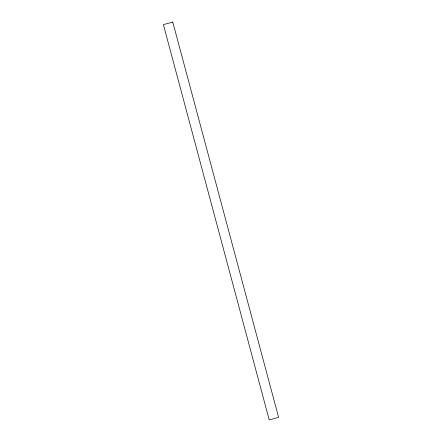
<?xml version="1.0" encoding="UTF-8"?>
<svg xmlns="http://www.w3.org/2000/svg" width="442" height="442" viewBox="0 0 442 442"><rect width="100%" height="100%" fill="white"/><g stroke="black" fill="none" stroke-linecap="round" stroke-linejoin="round"><path stroke-width="0.66" d="M172.778 22.1L163.38 24.614L269.222 419.9L278.62 417.386L172.778 22.1"/></g></svg>
